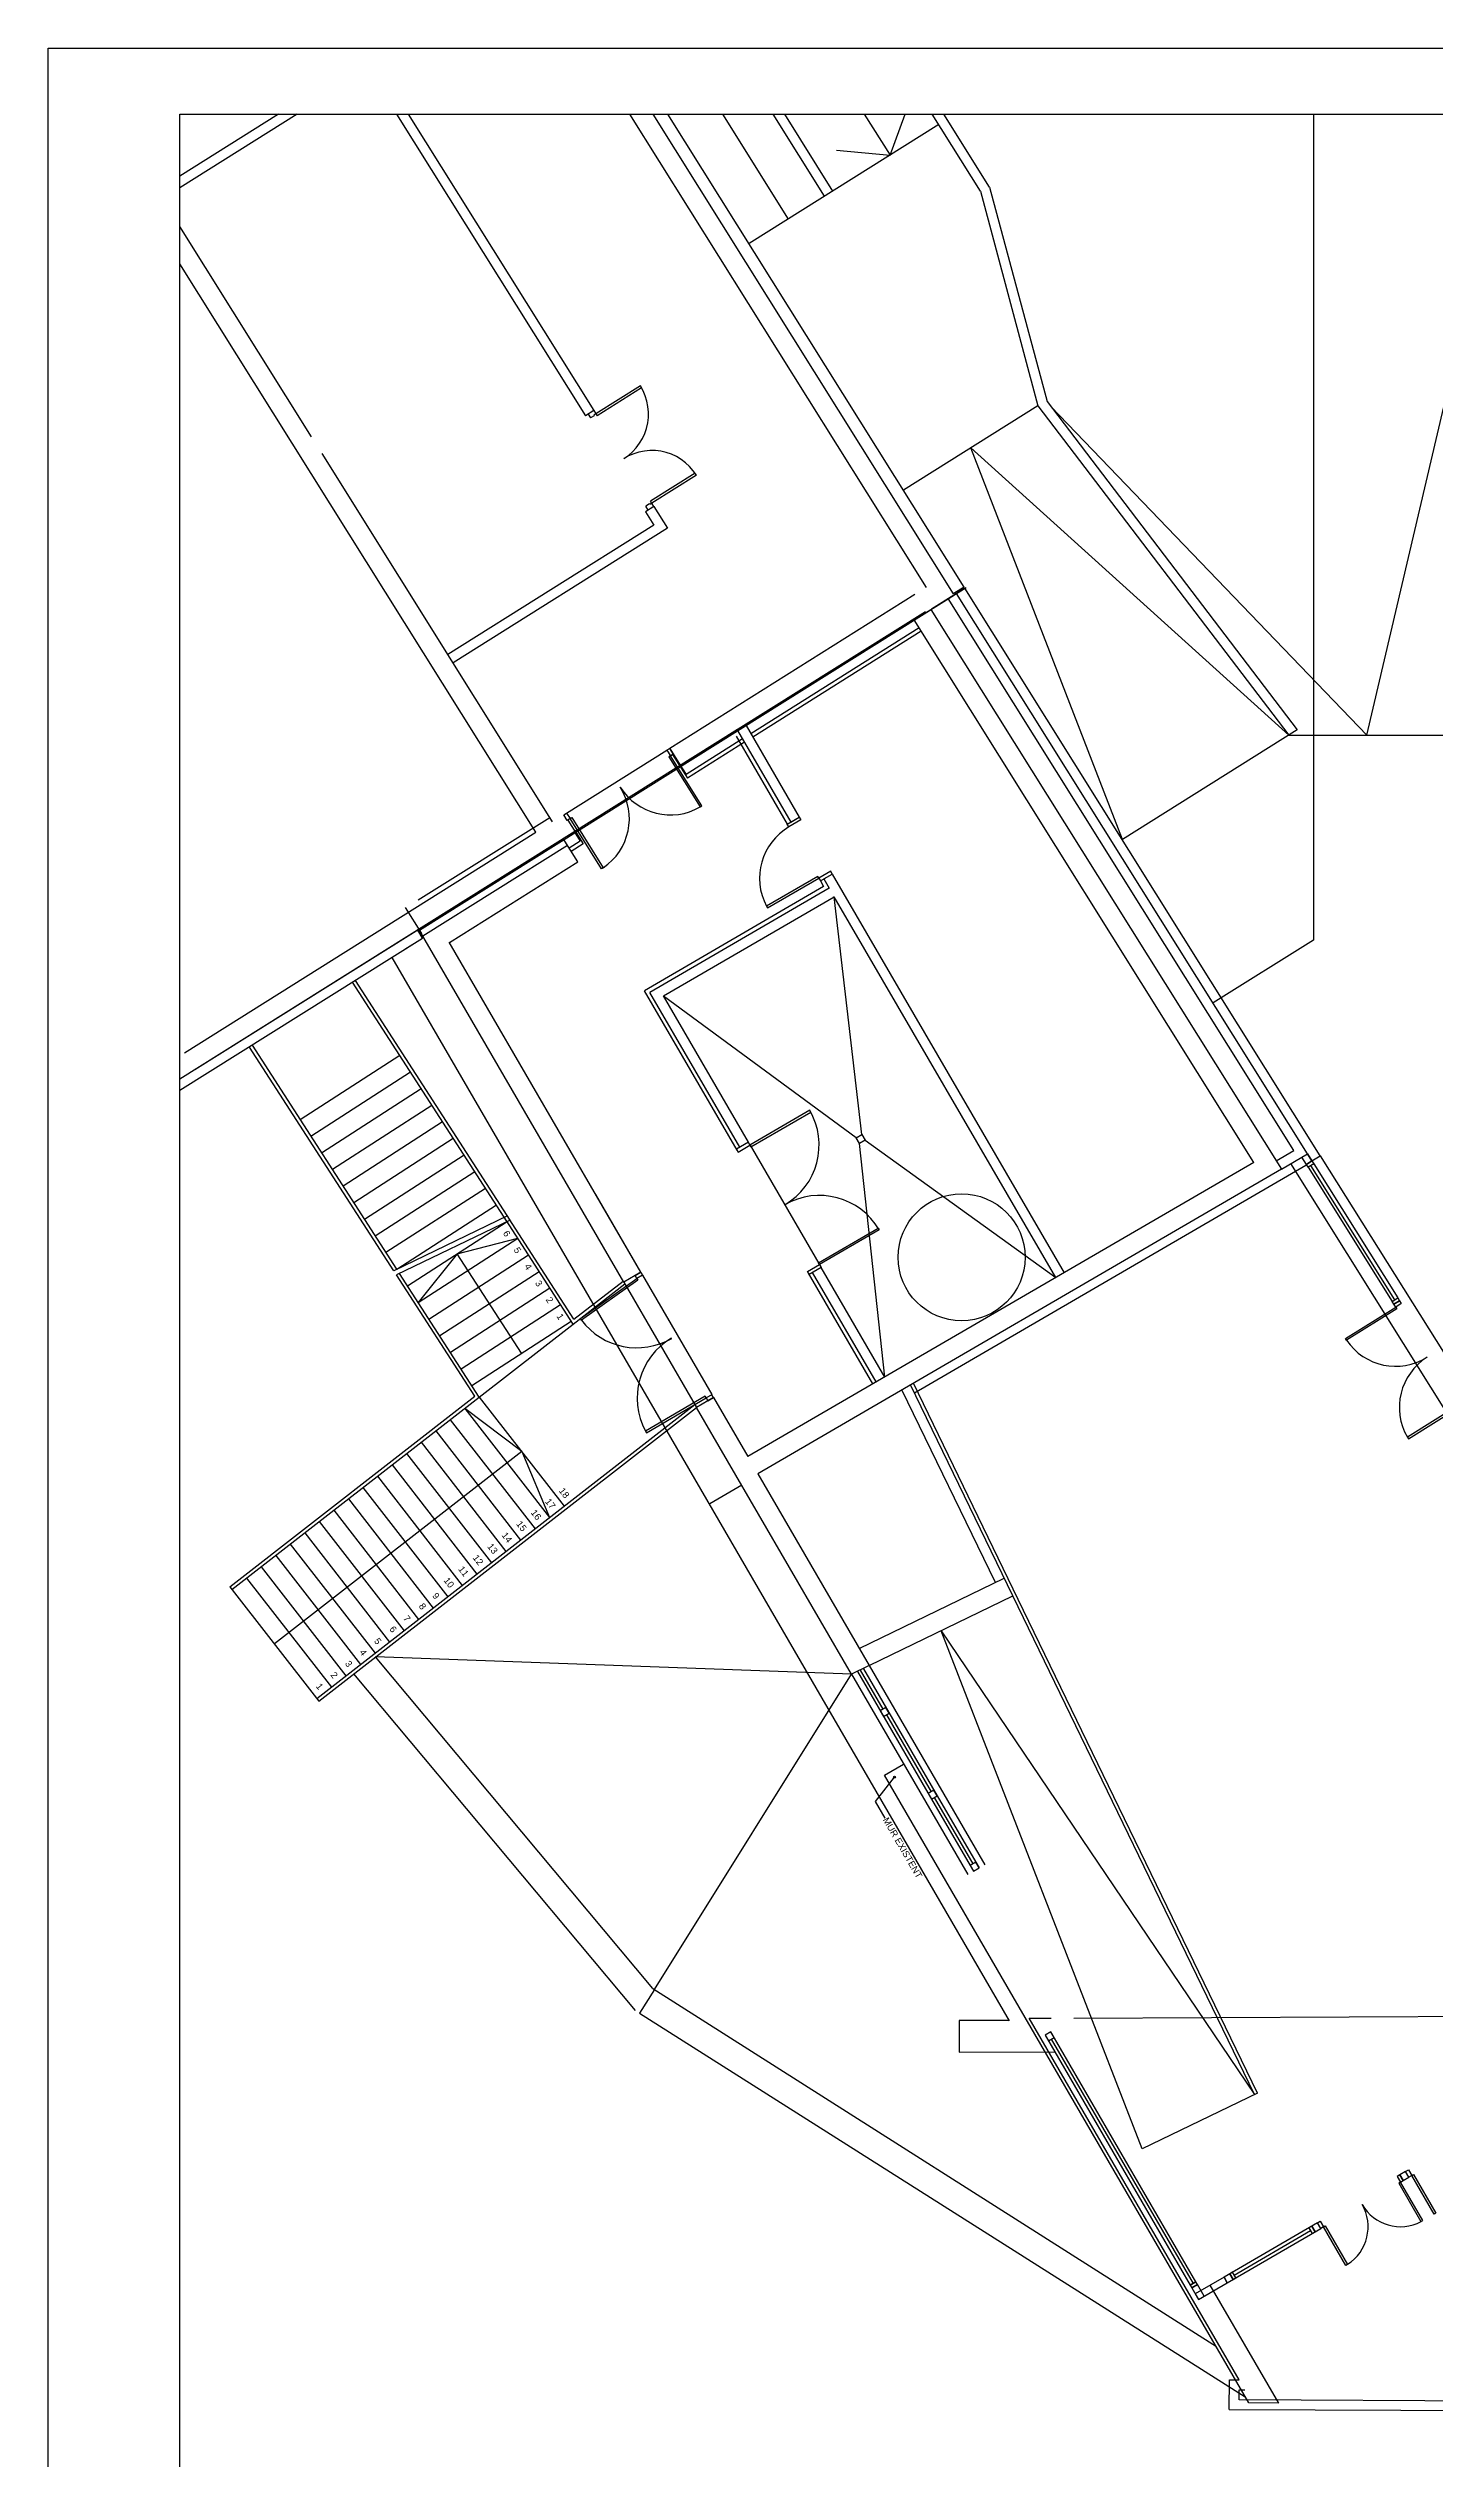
# Model space of a CAD drawing. Extents: x -0.02 to 0.821, y -0.01 to 0.584.
# Drawn here: x -0.02 to 0.1909, y 0.2178 to 0.584 of the extents above; entities that cross this region are included whole.
import ezdxf
from ezdxf.enums import TextEntityAlignment as Align

# ---------------------------------------------------------------- set-up
doc = ezdxf.new("R2010")
doc.units = 0
doc.header["$MEASUREMENT"] = 0
for name, pattern in [('CONTINUA', [0]), ('GETRENNT', [31.75, 12.7, -6.35, 0, -6.35, 0, -6.35]), ('KURZGESTRICHELT', [0.002, 0.001, 0, 0, 0, 0.001, 0]), ('VERDECKT', [9.524999999999999, 6.35, -3.175])]:
    doc.linetypes.add(name, pattern=pattern)
for name, color, linetype in [('CONSTGRAL01', 4, 'CONTINUA'), ('DOORS', 2, 'CONTINUA'), ('STAIRS', 2, 'CONTINUA'), ('WALLS', 7, 'CONTINUA')]:
    doc.layers.add(name, color=color, linetype=linetype)
doc.styles.add('ARIAL', font='Arial.ttf')

# ---------------------------------------------------------------- blocks, each defined once
blk = doc.blocks.new('*U65')
at = {"layer": 'CONSTGRAL01', "color": 7, "linetype": 'CONTINUA'}
for points in [[(0.1084940962639687, 0.3213800509268679), (0.1084851232063035, 0.3214558894674402), (0.1084940962639687, 0.3214774352460771)], [(0.1085150664253318, 0.321351299455125), (0.1084940962639687, 0.3214774352460771), (0.1085150664253318, 0.3215277880323371)], [(0.1084940962639687, 0.3213800509268679), (0.1084940962639687, 0.3214774352460771), (0.1085150664253318, 0.321351299455125)], [(0.1085399915855127, 0.3213171254196362), (0.1085150664253318, 0.3215277880323371), (0.1085399915855127, 0.3215459674367053)], [(0.1085150664253318, 0.321351299455125), (0.1085150664253318, 0.3215277880323371), (0.1085399915855127, 0.3213171254196362)], [(0.1085779919325635, 0.3213012996139817), (0.1085399915855127, 0.3215459674367053), (0.1085779919325635, 0.3215736833538811)], [(0.1085399915855127, 0.3213171254196362), (0.1085399915855127, 0.3215459674367053), (0.1085779919325635, 0.3213012996139817)], [(0.1086118901504095, 0.3212871822006079), (0.1085779919325635, 0.3215736833538811), (0.1086118901504095, 0.3215776941201904)], [(0.1085779919325635, 0.3213012996139817), (0.1085779919325635, 0.3215736833538811), (0.1086118901504095, 0.3212871822006079)], [(0.1086538304731358, 0.3212921444919637), (0.1086118901504095, 0.3215776941201904), (0.1086538304731358, 0.3215826564115462)], [(0.1086118901504095, 0.3212871822006079), (0.1086118901504095, 0.3215776941201904), (0.1086538304731358, 0.3212921444919637)], [(0.1086538304731358, 0.3212921444919637), (0.1086538304731358, 0.3215826564115462), (0.1086877286909818, 0.321296155258273)], [(0.1086877286909818, 0.321296155258273), (0.1086538304731358, 0.3215826564115462), (0.1086877286909818, 0.3215685389981724)], [(0.1086877286909818, 0.321296155258273), (0.1086877286909818, 0.3215685389981724), (0.1087257290380327, 0.3213238711754489)], [(0.1087257290380327, 0.3213238711754489), (0.1086877286909818, 0.3215685389981724), (0.1087257290380327, 0.3215527131925179)], [(0.1087257290380327, 0.3213238711754489), (0.1087257290380327, 0.3215527131925179), (0.1087506541982136, 0.3213420505798171)], [(0.1087506541982136, 0.3213420505798171), (0.1087257290380327, 0.3215527131925179), (0.1087506541982136, 0.3215185391570292)], [(0.1087506541982136, 0.3213420505798171), (0.1087506541982136, 0.3215185391570292), (0.1087716243595767, 0.3213924033660771)], [(0.1087716243595767, 0.3213924033660771), (0.1087506541982136, 0.3215185391570292), (0.1087716243595767, 0.3214897876852862)], [(0.1087716243595767, 0.3213924033660771), (0.1087716243595767, 0.3214897876852862), (0.1087805974172418, 0.3214139491447139)]]:
    blk.add_solid(points, dxfattribs=at)

msp = doc.modelspace()

# ---------------------------------------------------------------- linework, layer by layer
at = {"layer": 'CONSTGRAL01', "color": 7, "linetype": 'VERDECKT'}
for p, q in [((0.1722806440994644, 0.5739999999999997), (0.1722810407842044, 0.4485660258941352)), ((0.05878348740289221, 0.4678420120552182), (0.07404306785890367, 0.4774052430707961)), ((0.1722810407842044, 0.4485660258941352), (0.1570256223965553, 0.4390045688133687)), ((0.0322358747535036, 0.445895426957868), (0.1260668192303274, 0.2844248407576233)), ((0.1687792021024506, 0.414600778487511), (0.2246220449224347, 0.325495676307939)), ((0.07032138266589028, 0.3976753511168063), (0.0808724977853126, 0.3795184248974547)), ((0.0854011514337617, 0.3657513028392568), (0.0805564279523096, 0.3629362029498443)), ((0.1184467134295264, 0.2844895615587011), (0.1184417966822512, 0.2796716443523765)), ((0.1260214663847, 0.2844895615587011), (0.1184467134295264, 0.2844895615587011)), ((0.1290989722167724, 0.284812660173513), (0.1324195230692276, 0.2848276243302971)), ((0.1610181692209444, 0.2298783653443679), (0.1290989722167724, 0.284812660173513)), ((0.1358921889093472, 0.2848433022210374), (0.2100832677425933, 0.2851779763726517)), ((0.1184417966822512, 0.2796716443523765), (0.1329806861433317, 0.2796999115450308)), ((0.1594723554067314, 0.2254022874552757), (0.1595182475168258, 0.2298936911933124)), ((0.1595182475168258, 0.2298936911933124), (0.1610181692209444, 0.2298783653443679)), ((0.1609875256848172, 0.2268793205814436), (0.1610029669171199, 0.2283905347790569)), ((0.1610029669171199, 0.2283905347790569), (0.161885063910333, 0.2283886615075171)), ((0.1594723554067314, 0.2254022874552757), (0.2447729061201681, 0.2250246796496213)), ((0.1609876906427671, 0.2268954648114741), (0.2447992350642453, 0.2265244485279545))]:
    msp.add_line(p, q, dxfattribs=at)
at = {"layer": 'CONSTGRAL01', "color": 180, "linetype": 'VERDECKT'}
for p, q in [((0.03623857835977105, 0.4546570858154446), (0.05624153009057045, 0.4671930872583762)), ((0.03425018770422321, 0.4535013380749151), (0.03673511536931619, 0.4495362868299708))]:
    msp.add_line(p, q, dxfattribs=at)
at = {"layer": 'CONSTGRAL01', "color": 180, "linetype": 'CONTINUA'}
for p, q in [((0.05666633204714162, 0.4665152560481802), (0.05624153009074508, 0.4671930872583762)), ((0.03691836635931395, 0.4491823463831097), (0.05889672517677536, 0.4629563504178077)), ((0.06048984222835861, 0.4604143083132803), (0.0582594490989577, 0.4639732139436528)), ((0.04096989954682067, 0.4481810123017058), (0.06048984222847503, 0.4604143083132803)), ((0.06747648226167076, 0.3966005541179329), (0.03637717415700899, 0.4501137224258855)), ((0.07007014683570015, 0.3981081695435569), (0.04093139693548437, 0.4482472741762176)), ((0.163230518910219, 0.4147929979925976), (0.08633317011396867, 0.3701103814952075)), ((0.07007037343649426, 0.3981077795680613), (0.06321605381794507, 0.4098960277065635)), ((0.07007014683511807, 0.3981081695426256), (0.0674762556591304, 0.3966009440897033)), ((0.08112367039162201, 0.379086613021791), (0.07852977921447019, 0.3775793875698)), ((0.1020756364494446, 0.3370485609797761), (0.07853000679571415, 0.3775789959076792)), ((0.08112367039162201, 0.3790866130227223), (0.08633317011396867, 0.3701103814952075)), ((0.08784151537291474, 0.3675163244511932), (0.1047822252407786, 0.3383618553783745)), ((0.1047821895194938, 0.3383618380455301), (0.1020732609048719, 0.3370474083153531))]:
    msp.add_line(p, q, dxfattribs=at)
at = {"layer": 'CONSTGRAL01', "color": 161, "linetype": 'GETRENNT'}
for p, q in [((0.1036715088163619, 0.4190428763125092), (0.09943255092855544, 0.4551467613112182)), ((0.1028072755274479, 0.4185397850461304), (0.07351853108021897, 0.4400319513585418)), ((0.10713440816605, 0.3821973228147253), (0.1033103667938267, 0.4176755517581478)), ((0.1041746000827989, 0.4181786430235952), (0.1331115877054981, 0.3972918399758637)), ((0.08666617945890176, 0.4174311546804383), (0.09748263554554433, 0.3988501495150849)), ((0.1462780747684301, 0.2649582844087854), (0.115695205872762, 0.3436570654902607)), ((0.115695205872762, 0.3436570654902607), (0.1633455414987402, 0.273239781963639)), ((0.1020732609048719, 0.3370474083153531), (0.02975735843874281, 0.3396781931361184))]:
    msp.add_line(p, q, dxfattribs=at)
at = {"layer": 'CONSTGRAL01', "color": 161, "linetype": 'CONTINUA'}
for p, q in [((0.1028072755274479, 0.4185397850461304), (0.1036715088163619, 0.4190428763125092)), ((0.1033103667938267, 0.4176755517581478), (0.1028072755274479, 0.4185397850461304)), ((0.1041746000827989, 0.4181786430235952), (0.1033103667938267, 0.4176755517581478)), ((0.1036715088163619, 0.4190428763125092), (0.1041746000827989, 0.4181786430235952))]:
    msp.add_line(p, q, dxfattribs=at)
at = {"layer": 'CONSTGRAL01', "color": 161, "linetype": 'VERDECKT'}
msp.add_line((0.1733319823531783, 0.4158101315060631), (0.2284321758992155, 0.3278900305917486), dxfattribs=at)
at = {"layer": 'CONSTGRAL01', "color": 220, "linetype": 'CONTINUA'}
for p, q in [((0.06747648226167076, 0.3966005541170016), (0.0785300067939097, 0.3775789959067479)), ((0.102075645046134, 0.3370485651511699), (0.1197505360321957, 0.3066294204369188)), ((0.1047846093820408, 0.3383630122141912), (0.1223467114483356, 0.3081379731921479)), ((0.1070738599572214, 0.3217227284358815), (0.1099945511350525, 0.3234198332736269)), ((0.162460891525785, 0.2263992927754298), (0.1070738599572214, 0.3217227284358815)), ((0.1565647857967415, 0.2442695223810151), (0.1669670180797693, 0.2263660451332107)), ((0.1669670180797693, 0.2263660451332107), (0.162460891525785, 0.2263992927754298))]:
    msp.add_line(p, q, dxfattribs=at)
at = {"layer": 'CONSTGRAL01', "color": 4, "linetype": 'VERDECKT'}
msp.add_line((0.127420141428127, 0.3484243532922119), (0.111487237135414, 0.3812561642182991), dxfattribs=at)
at = {"layer": 'CONSTGRAL01', "color": 4, "linetype": 'CONTINUA'}
for p, q in [((0.1633455414987402, 0.273239781963639), (0.1266082222260884, 0.3489522929349914)), ((0.1637953827034216, 0.2734580544754863), (0.127420141428127, 0.3484243532922119)), ((0.07214786198851653, 0.2891765626966953), (0.1020756364494446, 0.3370485609797761)), ((0.105719950897671, 0.3177402102165153), (0.1086328603115572, 0.3214349193072678)), ((0.1085150664253318, 0.3215277880323371), (0.1085150664253318, 0.3215277880323371)), ((0.1085399915855127, 0.3213171254196362), (0.1085399915855127, 0.3213171254196362)), ((0.1087257290380327, 0.3215527131925179), (0.1087257290380327, 0.3215527131925179)), ((0.1087506541982136, 0.3213420505798171), (0.1087506541982136, 0.3213420505798171)), ((0.1072067300559768, 0.3151815065171092), (0.105719950897671, 0.3177402102165153))]:
    msp.add_line(p, q, dxfattribs=at)
at = {"layer": 'CONSTGRAL01', "color": 7, "linetype": 'CONTINUA'}
msp.add_lwpolyline([(0.811, 0), (0, 0), (0, 0.5739999999999997), (0.811, 0.5739999999999997), (0.811, 0)], close=True, dxfattribs=at)
at = {"layer": 'CONSTGRAL01', "color": 161, "linetype": 'CONTINUA'}
msp.add_circle((0.118810705012118, 0.4003812466841191), 0.00965, dxfattribs=at)
at = {"layer": 'CONSTGRAL01', "color": 4, "linetype": 'CONTINUA'}
msp.add_circle((0.1086328603117727, 0.3214349193060771), 0.00015, dxfattribs=at)
at = {"layer": 'DOORS', "color": 61, "linetype": 'CONTINUA'}
for p, q in [((0.07001368118892425, 0.5327126297652721), (0.06323505635687617, 0.5284640717282891)), ((0.07019306513911579, 0.5324119969783351), (0.06342093077069148, 0.5281675068913028)), ((0.06206908640032634, 0.5284413988366723), (0.06244083522865549, 0.5278482691626996)), ((0.06299159849592252, 0.5281934645036236), (0.06244083522865549, 0.5278482691626996)), ((0.06291641450411407, 0.5289724685903638), (0.06342093077069148, 0.5281675068913028)), ((0.06323505635687617, 0.5284640717282891), (0.06293849151977338, 0.5282781973145902)), ((0.06293849151977338, 0.5282781973145902), (0.06299159849592252, 0.5281934645036236)), ((0.07831843238481087, 0.5194478769879788), (0.07154629801580449, 0.5152033869018778)), ((0.0785107972616679, 0.5191553801018745), (0.0717321724302601, 0.5149068220648915)), ((0.07138250061817235, 0.5148056804612279), (0.07083173735032323, 0.514460485120304)), ((0.07120348617859418, 0.5138673554481938), (0.07083173735032323, 0.514460485120304)), ((0.07143560759315733, 0.5147209476502612), (0.07138250061817235, 0.5148056804612279)), ((0.0717321724302601, 0.5149068220648915), (0.07143560759315733, 0.5147209476502612)), ((0.07205081428238191, 0.5143984252018854), (0.07154629801580449, 0.5152033869018778)), ((0.0744666323090205, 0.4776709367930889), (0.07404306785948575, 0.4774052430661395)), ((0.07404306785948575, 0.4774052430661395), (0.07457445531379199, 0.4765581141663716)), ((0.07457445531379199, 0.4765581141663716), (0.07432031664496754, 0.4763986979303881)), ((0.07432031664496754, 0.4763986979303881), (0.07910280373704154, 0.4687745378306136)), ((0.07499801976332673, 0.4768238078933209), (0.0744666323090205, 0.4776709367930889)), ((0.07457445531379199, 0.4765581141663716), (0.07499801976332673, 0.4768238078933209)), ((0.07935694240580779, 0.4689339540675282), (0.07457445531379199, 0.4765581141663716)), ((0.07910280373704154, 0.4687745378306136), (0.07935694240580779, 0.4689339540675282)), ((0.05835980639886111, 0.4675765042249113), (0.05878348740353249, 0.4678420120505616)), ((0.0588908220512676, 0.4667291422151029), (0.05835980639886111, 0.4675765042249113)), ((0.05878348740353249, 0.4678420120505616), (0.05931450305593899, 0.4669946500407532)), ((0.05931450305593899, 0.4669946500407532), (0.0588908220512676, 0.4667291422151029)), ((0.05931450305593899, 0.4669946500407532), (0.05956879395793658, 0.4671538233309984)), ((0.0640897017766838, 0.4593659229399636), (0.05931450305593899, 0.4669946500407532)), ((0.05956879395793658, 0.4671538233309984), (0.06434399267926347, 0.4595250962302089)), ((0.0923303302912973, 0.4661776459608227), (0.09414605411462253, 0.4672327037779614)), ((0.09233033026987687, 0.4661776459440589), (0.09414605409197975, 0.4672327037602663)), ((0.09258153451257385, 0.4657453307481483), (0.09233033026987687, 0.4661776459440589)), ((0.09439725833467674, 0.466800388565287), (0.09258153451257385, 0.4657453307481483)), ((0.0928491085266578, 0.4664790910510346), (0.09414605411462253, 0.4672327037779614)), ((0.09414605409197975, 0.4672327037602663), (0.09439725833467674, 0.466800388565287)), ((0.06434399267926347, 0.4595250962302089), (0.0640897017766838, 0.4593659229399636)), ((0.09695143857243238, 0.4582224361700937), (0.08917407413903856, 0.4537032636674121)), ((0.08932479668443558, 0.453443874550052), (0.09710216111782938, 0.4579630470536649)), ((0.09710216111782938, 0.4579630470536649), (0.09695143857243238, 0.4582224361700937)), ((0.09891788493993227, 0.4590181048698723), (0.09710216111782938, 0.4579630470536649)), ((0.09710216111782938, 0.4579630470536649), (0.09735336536052637, 0.4575307318577543)), ((0.09735336535982787, 0.4575307318624109), (0.09916908918076661, 0.4585857896795497)), ((0.09735336536052637, 0.4575307318577543), (0.09916908918262925, 0.4585857896748931)), ((0.09787214359396604, 0.4578321769526228), (0.09916908918076661, 0.4585857896795497)), ((0.09916908918262925, 0.4585857896748931), (0.09891788493993227, 0.4590181048698723)), ((0.08917407413903856, 0.4537032636674121), (0.08932479668443558, 0.453443874550052)), ((0.09573291023622733, 0.4227033486813307), (0.08665572113986127, 0.4174255993403495)), ((0.08680656066240044, 0.4171662782309577), (0.0958837497588247, 0.4224440275719389)), ((0.0958837497588247, 0.4224440275719389), (0.09573291023622733, 0.4227033486813307)), ((0.08640432193555171, 0.4178578011896462), (0.08458880718535511, 0.4168023432083428)), ((0.08665572113986127, 0.4174255993403495), (0.08640432193555171, 0.4178578011896462)), ((0.08458880718535511, 0.4168023432083428), (0.08484020638972288, 0.4163701413581148)), ((0.08484020638972288, 0.4163701413581148), (0.08665572113986127, 0.4174255993403495)), ((0.08665572113986127, 0.4174255993403495), (0.08680656066240044, 0.4171662782309577)), ((0.09706038029998308, 0.3995305422572419), (0.1061375693964074, 0.4048082915982232)), ((0.1062884089189465, 0.4045489704879001), (0.0972112198228715, 0.3992712211469188)), ((0.1061375693964074, 0.4048082915982232), (0.1062884089189465, 0.4045489704879001)), ((0.09539570507273311, 0.3982157631656155), (0.0972112198228715, 0.3992712211469188)), ((0.0972112198228715, 0.3992712211469188), (0.09706038029998308, 0.3995305422572419)), ((0.0972112198228715, 0.3992712211469188), (0.09746261902770494, 0.3988390192966909)), ((0.0608845757166273, 0.3911093675782904), (0.0694565257615177, 0.3971733326530084)), ((0.06960476576740621, 0.3969125168174505), (0.06103281572251581, 0.3908485517427325)), ((0.06920551653206349, 0.3976057611051947), (0.07007037343742559, 0.3981077795634047)), ((0.0694565257615177, 0.3971733326530084), (0.06920551653206349, 0.3976057611051947)), ((0.0703213826668216, 0.3976753511121497), (0.0694565257615177, 0.3971733326530084)), ((0.0694565257615177, 0.3971733326530084), (0.06960476576740621, 0.3969125168174505)), ((0.07007037343742559, 0.3981077795634047), (0.0703213826668216, 0.3976753511121497)), ((0.09564710427704268, 0.3977835613153875), (0.09539570507273311, 0.3982157631656155)), ((0.09746261902770494, 0.3988390192966909), (0.09564710427704268, 0.3977835613153875)), ((0.1771571917366236, 0.3880508132129908), (0.1847833326016553, 0.3928301411485299)), ((0.1849426435320638, 0.3925759364543483), (0.1773165026670322, 0.3877966085188091)), ((0.1847833326016553, 0.3928301411485299), (0.1845180498950649, 0.3932534369817003)), ((0.1845180498950649, 0.3932534369817003), (0.184518188013928, 0.3932532165935263)), ((0.184518188013928, 0.3932532165935263), (0.1853655353819486, 0.3937842556098476)), ((0.1856310548906331, 0.3933605819260702), (0.1847833326016553, 0.3928301411485299)), ((0.1847833326016553, 0.3928301411485299), (0.1849426435320638, 0.3925759364543483)), ((0.1853655353819486, 0.3937842556098476), (0.1856310548906331, 0.3933605819260702)), ((0.06103281572251581, 0.3908485517427325), (0.0608845757166273, 0.3911093675782904)), ((0.1773165026670322, 0.3877966085188091), (0.1771571917366236, 0.3880508132129908)), ((0.07985001580958488, 0.3792717846818268), (0.07078384525392903, 0.3739912339597941)), ((0.0709344507912174, 0.3737317768894136), (0.08000062134629116, 0.3790123276105151)), ((0.08000062134629116, 0.3790123276105151), (0.07985001580958488, 0.3792717846818268)), ((0.08086547825159505, 0.3795143460696563), (0.08000062134629116, 0.3790123276105151)), ((0.08000062134629116, 0.3790123276105151), (0.08025163057568716, 0.3785798991583288)), ((0.08025163057568716, 0.3785798991583288), (0.08111648748104926, 0.37908191761747)), ((0.08111648748104926, 0.37908191761747), (0.08086547825159505, 0.3795143460696563)), ((0.1941836205923464, 0.3778306625476107), (0.1865574797284789, 0.3730513346120715)), ((0.1867167906582472, 0.3727971299169585), (0.1943429315232788, 0.3775764578524977)), ((0.07078384525392903, 0.3739912339597941), (0.0709344507912174, 0.3737317768894136)), ((0.1865574797284789, 0.3730513346120715), (0.1867167906582472, 0.3727971299169585)), ((0.1073186526609352, 0.3320063418066129), (0.1064540222061332, 0.3315039333822206)), ((0.1064540222061332, 0.3315039333822206), (0.1069564306194661, 0.3306393029484898)), ((0.1068565478646196, 0.3318003358310089), (0.1068837011676515, 0.3317536057773978)), ((0.1069564306170796, 0.3306393029475584), (0.1078210610730457, 0.3311417113719508)), ((0.1078210610730457, 0.3311417113719508), (0.1073186526609352, 0.3320063418066129)), ((0.1854337431773893, 0.2610328600807115), (0.1850013388213702, 0.2607818093458191)), ((0.1850013388213702, 0.2607818093458191), (0.1855034402904567, 0.2599170006308705)), ((0.1862932954308344, 0.2615438832202927), (0.1854288137230324, 0.2610415974128991)), ((0.1854288137230324, 0.2610415974128991), (0.1859310273370356, 0.2601768538169563)), ((0.1859358446470578, 0.2601680513648316), (0.1854337431773893, 0.2610328600807115)), ((0.1855034402904567, 0.2599170006308705), (0.1859358446470578, 0.2601680513648316)), ((0.1859310273370356, 0.2601768538169563), (0.18679550904606, 0.2606791396252811)), ((0.18679550904606, 0.2606791396252811), (0.1862932954308344, 0.2615438832202927)), ((0.1862938070365926, 0.2615441802544519), (0.1867262113937759, 0.2617952309884131)), ((0.1867959085062612, 0.2606793715395033), (0.1862938070365926, 0.2615441802544519)), ((0.1867262113937759, 0.2617952309884131), (0.1872283128640265, 0.2609304222734645)), ((0.1872283128640265, 0.2609304222734645), (0.1867959085062612, 0.2606793715395033)), ((0.1872280197110958, 0.26093025207147), (0.1874874623247888, 0.261080882512033)), ((0.1906207875249092, 0.25508379640989), (0.1872280197110958, 0.26093025207147)), ((0.1874874623247888, 0.261080882512033), (0.1908802301386604, 0.255234426850453)), ((0.185503147137526, 0.2599168304279447), (0.1852437045237748, 0.2597661999873817)), ((0.1852437045237748, 0.2597661999873817), (0.1886317889866768, 0.2539278012197465)), ((0.1888912316003698, 0.2540784316603094), (0.185503147137526, 0.2599168304279447)), ((0.1728925444320193, 0.2537547966763377), (0.1720280627242755, 0.2532525108698755)), ((0.1720280627242755, 0.2532525108698755), (0.1725302763388609, 0.2523877672739327)), ((0.1725302763388609, 0.2523877672739327), (0.1733947580478271, 0.2528900530822575)), ((0.1733947580478271, 0.2528900530822575), (0.1728925444320193, 0.2537547966763377)), ((0.1728925445285859, 0.2537547965105623), (0.173324948885187, 0.2540058472463861)), ((0.1733946459982544, 0.2528899877956137), (0.1728925445285859, 0.2537547965105623)), ((0.1733950716874679, 0.2528898917650804), (0.1728928578791674, 0.2537546356907114)), ((0.173324948885187, 0.2540058472463861), (0.173827050356078, 0.2531410385305062)), ((0.173827050356078, 0.2531410385305062), (0.1733946459982544, 0.2528899877956137)), ((0.173827050356078, 0.2531410385305062), (0.1740867108247476, 0.2532912931162864)), ((0.1772113484082511, 0.2472896759584546), (0.173827050356078, 0.2531410385305062)), ((0.1740867108247476, 0.2532912931162864), (0.1774710088757565, 0.2474399305442348)), ((0.1886317889866768, 0.2539278012197465), (0.1888912316003698, 0.2540784316603094)), ((0.1908802301386604, 0.255234426850453), (0.1906207875249092, 0.25508379640989)), ((0.1774710088757565, 0.2474399305442348), (0.1772113484082511, 0.2472896759584546))]:
    msp.add_line(p, q, dxfattribs=at)
at = {"layer": 'DOORS', "color": 161, "linetype": 'VERDECKT'}
for p, q in [((0.07042064241447951, 0.5319807964488864), (0.07001368118799292, 0.5327126297317445)), ((0.07074887685693101, 0.5312104331944137), (0.07042064241447951, 0.5319807964488864)), ((0.07099478830909356, 0.5304099802281708), (0.07074887685693101, 0.5312104331944137)), ((0.07115568251471269, 0.5295882074823604), (0.07099478830909356, 0.5304099802281708)), ((0.07111539653822548, 0.5270855802716687), (0.07121631880028872, 0.5279168516406789)), ((0.07122979668178596, 0.5287541184676812), (0.07115568251471269, 0.5295882074823604)), ((0.07121631880028872, 0.5279168516406789), (0.07122979668178596, 0.5287541184676812)), ((0.06937038543267408, 0.5233300930121914), (0.06987342236086261, 0.5239995340043679)), ((0.06987342236086261, 0.5239995340043679), (0.07030372796102893, 0.524717889405787)), ((0.07030372796102893, 0.524717889405787), (0.07065658771677409, 0.5254772887639702)), ((0.07065658771677409, 0.5254772887639702), (0.07092813562136144, 0.5262694119419903)), ((0.07092813562136144, 0.5262694119419903), (0.07111539653822548, 0.5270855802716687)), ((0.06748361439211294, 0.5216854468621314), (0.06816889958304818, 0.5221666761217639)), ((0.06821544767601881, 0.5220924080908299), (0.06748361439327709, 0.521685446863994)), ((0.06816889958304818, 0.5221666761217639), (0.06880012855632231, 0.5227169009642676)), ((0.06898581093054963, 0.5224206425314769), (0.06821544767601881, 0.5220924080908299)), ((0.06880012855632231, 0.5227169009642676), (0.06937038543267408, 0.5233300930121914)), ((0.06978626389603597, 0.5226665539834648), (0.06898581093054963, 0.5224206425314769)), ((0.0706080366424867, 0.5228274481892586), (0.06978626389603597, 0.5226665539834648)), ((0.07144212565582711, 0.5229015623563901), (0.0706080366424867, 0.5228274481892586)), ((0.07227939248306212, 0.5228880844758823), (0.07144212565582711, 0.5229015623563901)), ((0.07311066385370214, 0.5227871622135862), (0.07227939248306212, 0.5228880844758823)), ((0.07392683218221646, 0.5225999012961984), (0.07311066385370214, 0.5227871622135862)), ((0.07471895535930526, 0.5223283533919603), (0.07392683218221646, 0.5225999012961984)), ((0.07547835471789585, 0.5219754936369136), (0.07471895535930526, 0.5223283533919603)), ((0.07619671012024629, 0.5215451880367473), (0.07547835471789585, 0.5219754936369136)), ((0.07686615111277206, 0.5210421511074528), (0.07619671012024629, 0.5215451880367473)), ((0.0774793431602302, 0.5204718942316249), (0.07686615111277206, 0.5210421511074528)), ((0.07802956800325773, 0.5198406652603299), (0.0774793431602302, 0.5204718942316249)), ((0.078510797260853, 0.5191553800683468), (0.07802956800325773, 0.5198406652603299))]:
    msp.add_line(p, q, dxfattribs=at)
at = {"layer": 'DOORS', "color": 7, "linetype": 'CONTINUA'}
for p, q in [((0.1712134231836535, 0.4144828383279964), (0.1705342966784374, 0.4155664800908417)), ((0.171478567771439, 0.4140597628830001), (0.1712132850647904, 0.4144830587161705)), ((0.1712132850647904, 0.4144830587161705), (0.1712134231836535, 0.4144828383279964)), ((0.1712134231836535, 0.4144828383279964), (0.1720607705516741, 0.4150138773443177)), ((0.172060770551092, 0.4150138773443177), (0.1712134231836535, 0.4144828383279964)), ((0.1713994108673069, 0.416069169648923), (0.172060770551092, 0.4150138773443177)), ((0.1723262900604168, 0.4145902036605403), (0.171478567771439, 0.4140597628830001)), ((0.1846767171097454, 0.3939418115504086), (0.1719026163761155, 0.4143246841561049)), ((0.1720607705516741, 0.4150138773443177), (0.1723262900604168, 0.4145902036605403)), ((0.1845181880145101, 0.3932532165935263), (0.1842529053079197, 0.3936765124257654)), ((0.1842529053079197, 0.3936765124257654), (0.1842530434267828, 0.3936762920375914)), ((0.1842530434267828, 0.3936762920375914), (0.1851003907947452, 0.394207331054844)), ((0.1853659103034879, 0.3937836573710665), (0.1845181880145101, 0.3932532165935263)), ((0.1851003907947452, 0.394207331054844), (0.1853659103034879, 0.3937836573710665)), ((0.1068837011676515, 0.3317536057773978), (0.103434191178414, 0.3376900169281289)), ((0.172027378545783, 0.2532536889286712), (0.1715950067494414, 0.2530025821207091)), ((0.1715950067494414, 0.2530025821207091), (0.172097220365773, 0.2521378385266289)), ((0.1725295921615325, 0.2523889453327283), (0.172027378545783, 0.2532536889286712)), ((0.172097220365773, 0.2521378385266289), (0.1725295921615325, 0.2523889453327283)), ((0.159993588653917, 0.2462615875359625), (0.1595612168575753, 0.2460104807289317)), ((0.1604958022697247, 0.2453968439409509), (0.159993588653917, 0.2462615875359625)), ((0.1538711567563587, 0.2420334134539589), (0.1538713182980428, 0.2420335073564202))]:
    msp.add_line(p, q, dxfattribs=at)
at = {"layer": 'DOORS', "color": 4, "linetype": 'CONTINUA'}
for p, q in [((0.17147880457266, 0.4140593850361183), (0.184252905306872, 0.393676512430422)), ((0.1723262900594855, 0.4145902036651969), (0.1851003907937556, 0.3942073310585693))]:
    msp.add_line(p, q, dxfattribs=at)
at = {"layer": 'DOORS', "color": 161, "linetype": 'VERDECKT'}
for centre, radius, start, end in [((0.05932177258323645, 0.4669993360247463), 0.009000000000133155, 303.9764731619866, 32.06963512971489), ((0.07457503425306641, 0.4765564280739054), 0.009000000000133155, 212.0696351297149, 300.162797096803), ((0.09710216111782938, 0.4579630470536649), 0.008999999999934855, 120.1594724545897, 208.2526344291776), ((0.08665572113986127, 0.4174255993403495), 0.01050000000008594, 300.1853146626677, 30.17500044266011), ((0.09721121965057683, 0.3992712214412168), 0.01050000000008595, 30.17500043723823, 120.164686217231), ((0.0694565257615177, 0.3971733326530084), 0.01053383806538274, 216.9003501918982, 300.2338300415445), ((0.08000062134629116, 0.3790123276105151), 0.01049188564843022, 120.0435898982799, 208.5805610313415), ((0.1847811152922222, 0.39282706590835), 0.008999999999870199, 213.9823475308171, 302.0755094984287), ((0.194339771162835, 0.3775747841792181), 0.009000000000375648, 122.0755094964175, 210.1686714654093), ((0.173827050356078, 0.2531410385305062), 0.006766672344900646, 302.7217089455993, 30.01030092253016), ((0.1855307871559635, 0.2599062230559066), 0.006751655852785531, 210.048682811689, 297.7292635685232)]:
    msp.add_arc(centre, radius, start, end, dxfattribs=at)
at = {"layer": 'STAIRS', "color": 161, "linetype": 'CONTINUA'}
for p, q in [((0.08249234952865583, 0.5739999999999997), (0.09247964083193802, 0.5580651580533013)), ((0.104030281607317, 0.5739999999999997), (0.1079431204211432, 0.5677570191798732)), ((0.1079431204218417, 0.5677570191798732), (0.1102591165409868, 0.5739999999999997)), ((0.09978013897303026, 0.5685417062938214), (0.1079431204218417, 0.5677570191798732)), ((0.132437376652786, 0.5295191294318066), (0.1804071050024941, 0.4796830805512145)), ((0.1804071050024941, 0.4796830805512145), (0.1920800565839163, 0.5295191294318066)), ((0.1202230312926695, 0.5232893366310746), (0.1685341534246109, 0.4796830805502832)), ((0.1432695617807913, 0.4638482930315658), (0.1202230312926695, 0.5232893366310746)), ((0.0421750815078849, 0.4009249810148031), (0.05136365403834497, 0.4032856067353859)), ((0.0421750815078849, 0.4009249810148031), (0.03624152766569751, 0.3935225931564346)), ((0.05194058718293672, 0.3857989945840091), (0.0421750815078849, 0.4009249810148031)), ((0.04551935112319188, 0.3791553686978296), (0.05978361778863473, 0.3902437560828403)), ((0.0519624851802364, 0.3708669388219714), (0.04330850662995363, 0.3774371816441417)), ((0.0519624851802364, 0.3708669388219714), (0.01437785921088653, 0.3416581057021394)), ((0.0519624851802364, 0.3708669388219714), (0.05619752774870722, 0.36085678043589))]:
    msp.add_line(p, q, dxfattribs=at)
at = {"layer": 'STAIRS', "color": 61, "linetype": 'VERDECKT'}
for p, q in [((0.04974622958665714, 0.4057908667605371), (0.0262688050546567, 0.4421555176759139)), ((0.05020020077365916, 0.4060095413355157), (0.02669250726647442, 0.442421076470986)), ((0.03253511839738349, 0.3983469238905236), (0.01060702844534535, 0.4323117795875296)), ((0.0329890895842691, 0.3985655984655023), (0.01102709066105308, 0.4325829764427617)), ((0.01830521170276916, 0.4213045106893406), (0.03342733807553305, 0.4310675242682919)), ((0.01993272077280562, 0.4187836294434965), (0.03505484714562772, 0.4285466430224478)), ((0.02156022984301672, 0.4162627481985837), (0.03668235621566419, 0.4260257617775351)), ((0.02318773891305318, 0.4137418669518084), (0.03830986528581707, 0.423504880531691)), ((0.02481524798308965, 0.4112209857068956), (0.03993737435585354, 0.420983999285847)), ((0.02644275705312612, 0.4087001044619828), (0.04156488342589, 0.4184631180409342)), ((0.0280702661233372, 0.4061792232152074), (0.04319239249598468, 0.4159422367950901)), ((0.02969777519337367, 0.4036583419702947), (0.04481990156607935, 0.4134213555492461)), ((0.03132528426341014, 0.401137460725382), (0.04644741063611582, 0.4109004743043334)), ((0.03298650959378574, 0.3985643556918949), (0.04810863596654963, 0.4083273692708462)), ((0.03295097030664328, 0.3977028025779873), (0.03294191368058091, 0.3977168305665255))]:
    msp.add_line(p, q, dxfattribs=at)
at = {"layer": 'STAIRS', "color": 61, "linetype": 'CONTINUA'}
for p, q in [((0.04978332056110957, 0.4066552557414398), (0.03253511847095797, 0.3983469239268452)), ((0.05019011584436521, 0.4060251624174416), (0.03294182188517879, 0.3977167863491923)), ((0.03461401866388042, 0.3960434744460508), (0.0497361450366443, 0.4058064880250022)), ((0.03624152766569751, 0.3935225931564346), (0.05136365403834497, 0.4032856067353859)), ((0.05978361778851832, 0.3902437560828403), (0.04960353343549651, 0.4060118916938081)), ((0.05990770121244714, 0.3909734003711492), (0.05005750461301068, 0.4062305662631989)), ((0.03786903666739818, 0.3910017118668184), (0.05299116304022027, 0.4007647254457697)), ((0.04485064570861869, 0.3792693893322721), (0.03294314270472387, 0.3977174225784838)), ((0.04551935112319188, 0.3791553686978296), (0.03339710789441597, 0.3979360942644998)), ((0.03949654566915706, 0.3884808305772022), (0.05461867204192095, 0.3982438441552222)), ((0.04112405467097414, 0.3859599492866546), (0.05624618104373803, 0.3957229628656059)), ((0.05978361778863473, 0.3902437560828403), (0.06762643912568456, 0.3963383446410298)), ((0.05990770121267997, 0.3909734003702179), (0.06737294191040565, 0.3967745742835104)), ((0.04275156367279124, 0.3834390679970384), (0.05787369004549692, 0.3932020815750584)), ((0.04437907267455012, 0.3809181867064908), (0.059501199047314, 0.3906812002854422)), ((0.007626600595656782, 0.3503429061593488), (0.04485064570861869, 0.3792693893322721)), ((0.007933469331997912, 0.349948151063174), (0.04551913513551699, 0.3791556465439498)), ((0.0208222700196784, 0.3333680334184319), (0.07827647061599419, 0.378015195264481)), ((0.02112913875549566, 0.3329732783231884), (0.0785300067939097, 0.3775789959067479)), ((0.04330850662995363, 0.3774371816441417), (0.05619752774870722, 0.36085678043589)), ((0.04551913513551699, 0.3791556465439498), (0.05840815625427058, 0.3625752453356981)), ((0.03888724961888511, 0.3740002518445253), (0.0517762707376387, 0.3574198506362736)), ((0.04109787812444847, 0.3757187167443335), (0.05398689924320206, 0.3591383155360818)), ((0.03446599260781659, 0.370563322044909), (0.04735501372657018, 0.3539829208375886)), ((0.03667662111337995, 0.3722817869447172), (0.04956564223213354, 0.3557013857373968)), ((0.03004473559674807, 0.367126392246224), (0.04293375671550166, 0.3505459910379723)), ((0.03225536410231143, 0.3688448571451008), (0.04514438522106502, 0.3522644559377804)), ((0.02562347858567955, 0.3636894624466077), (0.03851249970443314, 0.3471090612383559)), ((0.02783410709118471, 0.3654079273464158), (0.0407231282099965, 0.3488275261381641)), ((0.02120222157461103, 0.3602525326469913), (0.03409124269336462, 0.3436721314396709)), ((0.02341285008011619, 0.3619709975467995), (0.03630187119892798, 0.3453905963394791)), ((0.01678096456354251, 0.3568156028483063), (0.0296699856822961, 0.3402352016400546)), ((0.01899159306904767, 0.3585340677471832), (0.03188061418785947, 0.3419536665398628)), ((0.01014439084992045, 0.3516662390325219), (0.02303287759557134, 0.335086525240913)), ((0.01235970755247399, 0.35337867304869), (0.02524872867122758, 0.3367982718404383)), ((0.01457033605797915, 0.3550971379484981), (0.02745935717679095, 0.3385167367402464)), ((0.007626600595773198, 0.3503429061593488), (0.02112911782605807, 0.3329733052458614))]:
    msp.add_line(p, q, dxfattribs=at)
at = {"layer": 'STAIRS', "color": 4, "linetype": 'CONTINUA'}
for p, q in [((0.06923719841090496, 0.2859978131894022), (0.02644884168519639, 0.3371071734121069)), ((0.07191106088680681, 0.2893269076934084), (0.02975735843874281, 0.3396781931361184)), ((0.07214786198851653, 0.2891765626966953), (0.06985955170640955, 0.2856000977037474)), ((0.07191106088680681, 0.2893269076934084), (0.1575577632779023, 0.2349498244784772)), ((0.069857770643197, 0.2856012248480693), (0.1619225299773971, 0.2273381377849728))]:
    msp.add_line(p, q, dxfattribs=at)
at = {"layer": 'WALLS', "color": 40, "linetype": 'CONTINUA'}
for p, q in [((0.01783656873401082, 0.5739999999999997), (0, 0.5628207860260321)), ((0.01501208101423265, 0.5739999999999997), (0, 0.5645910565908401)), ((0.03292477379593544, 0.5739999999999997), (0.0616454223478795, 0.5281758639588953)), ((0.03469504436067126, 0.5739999999999997), (0.06291641450411407, 0.5289724685903638)), ((0.07205081428238191, 0.5143984252018854), (0.07077982212731149, 0.5136018205704168)), ((0.07077982212731149, 0.5136018205704168), (0.07205438953766134, 0.5115682331211865)), ((0.07205081428238191, 0.5143984252018854), (0.07412198632548098, 0.511093845596537)), ((0.07205438953766134, 0.5115682331211865), (0.0407329002005863, 0.491937235897407)), ((0.07412198632548098, 0.511093845596537), (0.04152950483211316, 0.4906662437412888)), ((0.1180443038673257, 0.5012047397783026), (0.1142312407101272, 0.4988150642002002)), ((0.1693047353688162, 0.4165868675252423), (0.1167732828161097, 0.5004081812528893)), ((0.1713994108685292, 0.4160691696498543), (0.1180443038679077, 0.5012047397783026)), ((0.08605414884828497, 0.4811562671894208), (0.08478239914082224, 0.4803592520095408)), ((0.08478239914070582, 0.4803592520095408), (0.0928491085266578, 0.4664790910510346)), ((0.0860541313419235, 0.4811562562184408), (0.09414605411462253, 0.4672327037779614)), ((0.09787214359396604, 0.4578321769526228), (0.0986801750335144, 0.4564415783444419)), ((0.09916908918193076, 0.4585857896795497), (0.134408511678339, 0.398045441464521)), ((0.0986801750336308, 0.4564415783444419), (0.07144320094352588, 0.4406179093718529)), ((0.07349375643342501, 0.44007457487192), (0.09943275979789905, 0.4551468826783821)), ((0.09937235678703292, 0.455109908927232), (0.09931903509504628, 0.4550788120413199)), ((0.1331115877054981, 0.3972918399758637), (0.09943255092855544, 0.4551467613112182)), ((0.08511091312061762, 0.417105486526154), (0.07144320094346768, 0.4406179093718529)), ((0.08640764466137625, 0.4178592089125887), (0.07349375643348321, 0.44007457487192)), ((0.07219681367190788, 0.4393209637850523), (0.07219698205316673, 0.4393210616260767)), ((0.08641517022944754, 0.4178635831326246), (0.08511091294715879, 0.4171054864255712)), ((0.1666232395037077, 0.4150287379864603), (0.1693047353688744, 0.4165868675252423)), ((0.1674202437196509, 0.4137570057725534), (0.171399410868471, 0.4160691696498543)), ((0.0974628456289065, 0.3988386293211952), (0.0961660557264695, 0.3980848730131984)), ((0.1058374559286167, 0.3814437049031258), (0.09616605603566859, 0.3980848731929437)), ((0.10713440816605, 0.3821973228147253), (0.09746284562943038, 0.3988386293221265)), ((0.1266082222260884, 0.3489522929349914), (0.1110554407500313, 0.3810052614556625)), ((0.1239490635343245, 0.3509965226324275), (0.1097548752542352, 0.380249545365572)), ((0.1032707757261233, 0.3409629779579118), (0.1252985871511046, 0.3516513401698321)), ((0.1047821895194938, 0.3383618380455301), (0.126608222225972, 0.3489522929349914)), ((0.1270580227405299, 0.3491705457037315), (0.1270580443537911, 0.349170556191355))]:
    msp.add_line(p, q, dxfattribs=at)
at = {"layer": 'WALLS', "color": 240, "linetype": 'CONTINUA'}
for p, q in [((0.06833018506530908, 0.5739999999999996), (0.1134063252950436, 0.5020804826393723)), ((0.07187072580060402, 0.5739999999999997), (0.1175415174860391, 0.5011317086564377)), ((0.02002045268483926, 0.524984192026779), (0, 0.5569270621817806)), ((0.05412424206681317, 0.4649222152112052), (0, 0.5512780866587195)), ((0.06291641450411407, 0.5289724685903638), (0.0616454223478795, 0.5281758639588953)), ((0.05666628305742052, 0.4665153342178092), (0.02161366194911534, 0.5224422077145428)), ((0.1117143789345864, 0.5010143818901852), (0.07446663230843842, 0.4776709367977455)), ((0.07605982256960124, 0.4751287778774276), (0.1133074991018511, 0.4984721790421754)), ((0.07446663230843842, 0.4776709367977455), (0.07605982256960124, 0.4751287778774276)), ((0.0007117796582751907, 0.4314482630481943), (0.05412290314264828, 0.4649214189127088)), ((0.002304896708810702, 0.4289062209455297), (0.05571602019318379, 0.4623793768109754)), ((0.03689879854943138, 0.4488179522277788), (0.03418203372904099, 0.4471151978643611))]:
    msp.add_line(p, q, dxfattribs=at)
at = {"layer": 'WALLS', "color": 61, "linetype": 'CONTINUA'}
for p, q in [((0.1192062637640047, 0.502175088367425), (0.0741894184428312, 0.5739999999999997)), ((0.1192089808375458, 0.5021707549002021), (0.1175442345596384, 0.5011273751882837)), ((0.1193153249198804, 0.5020012983046472), (0.1180443038673257, 0.5012047397783026)), ((0.1733319823531783, 0.4158101315060631), (0.1193153249198804, 0.5020012983046472)), ((0.03689879854954779, 0.4488179522277788), (0, 0.4256913312663939)), ((0.03689879854943138, 0.4488179522277788), (0.03614500034897355, 0.4501152170114219)), ((0.1711445571865188, 0.4143027133550495), (0.1116680230501224, 0.3797427810942755)), ((0.172060770550801, 0.4150138773489744), (0.1713994108686457, 0.4160691696498543)), ((0.1720574366865912, 0.4150117891030386), (0.1733319823531783, 0.4158101315060631)), ((0.1029777116033947, 0.3374865263542161), (0.1142413564720773, 0.3181021614251658)), ((0.103896336753096, 0.3378960488233715), (0.1151059954742086, 0.3186045748153701)), ((0.1137389624580392, 0.318966801465489), (0.1206151305724634, 0.3071318087307736)), ((0.1146035948615754, 0.3194692097818479), (0.1137389644074137, 0.3189668013583869)), ((0.1137389644074137, 0.3189668013583869), (0.1142413728206884, 0.3181021709237248)), ((0.1146035985486815, 0.3194692131634801), (0.1137389680938795, 0.3189668047400191)), ((0.1137389680938795, 0.3189668047400191), (0.1142413765077945, 0.318102174305357)), ((0.115106003274268, 0.3186045793471858), (0.1146035948615754, 0.3194692097818479)), ((0.1146035958499415, 0.3194692115960643), (0.1214797610070091, 0.3076342171421275)), ((0.115106006960792, 0.3186045827288181), (0.1146035985486815, 0.3194692131634801)), ((0.1142413728183019, 0.3181021709237248), (0.115106003274268, 0.3186045793471858)), ((0.114241376505408, 0.3181021743044257), (0.115106006960792, 0.3186045827288181)), ((0.1209773526148638, 0.3084988475590945), (0.1201127221607021, 0.3079964391347021)), ((0.1201127221607021, 0.3079964391347021), (0.1206151305739768, 0.3071318087009713)), ((0.1214797610275564, 0.3076342171244323), (0.1209773526148638, 0.3084988475590945)), ((0.1206151305715903, 0.30713180870004), (0.1214797610275564, 0.3076342171244323)), ((0.132367976211186, 0.2827446394432336), (0.1315034335993696, 0.2822420791545883)), ((0.1315034335993696, 0.2822420791545883), (0.1535561685324646, 0.2442920694109053)), ((0.1544207988734124, 0.2447944778660312), (0.132367976211186, 0.2827446394432336)), ((0.1728928578791674, 0.2537546356907114), (0.1586957109792274, 0.2455080422852188)), ((0.1591979247875279, 0.2446432983567938), (0.1733950716874679, 0.2528898917650804)), ((0.1586957109792274, 0.2455080422852188), (0.1591979247875279, 0.2446432983567938)), ((0.1535561685324646, 0.2442920694109053), (0.1544207988734124, 0.2447944778660312))]:
    msp.add_line(p, q, dxfattribs=at)
at = {"layer": 'WALLS', "color": 4, "linetype": 'CONTINUA'}
for p, q in [((0.1153569830196211, 0.5724037176342681), (0.08654834410379408, 0.5543476697700098)), ((0.09798727350600529, 0.5615171114578843), (0.09016352196917092, 0.5739999999999997)), ((0.09925826566229808, 0.562313716089353), (0.09193379253276124, 0.5739999999999996)), ((0.1216809732450056, 0.5623137160874904), (0.1143565001128427, 0.5739999999999997)), ((0.1230715714719845, 0.5629194878106937), (0.1161267706756951, 0.5739999999999997)), ((0.1216809732436668, 0.5623137160884216), (0.130424325686763, 0.5296830805484205)), ((0.1230715714721009, 0.5629194878106937), (0.1317966439957381, 0.5303570738621056)), ((0.1304243256891496, 0.5296830805493519), (0.1099856028092909, 0.5168729453813284)), ((0.1304243256879854, 0.5296830805502832), (0.1685341534246109, 0.4796830805502832)), ((0.1317966439957381, 0.5303570738621056), (0.1698104728848557, 0.4804830241138116)), ((0.1116891986067058, 0.4972219471493736), (0.07603912492166273, 0.4748797757960856)), ((0.1123501903898432, 0.4959839829150587), (0.0867747751758434, 0.4798979027885944)), ((0.1126696371416328, 0.495476091417484), (0.08709422192763304, 0.479390011291951)), ((0.1698104728848557, 0.4804830241138116), (0.1432695617807913, 0.4638482930315658)), ((0.07487917403882602, 0.4767304843822494), (0.07713737952790689, 0.4731274906918407)), ((0.08551038673199947, 0.4791026447787881), (0.0769477592590265, 0.4737170387003571)), ((0.08582983348378911, 0.4785947532812134), (0.07713737952790689, 0.4731274906918407)), ((0.08457532010535943, 0.4795213818829507), (0.09233033029193757, 0.4661776459589601)), ((0.1685341534246109, 0.4796830805502832), (0.1922800565809594, 0.4796830805502832)), ((0.07605982256960124, 0.4751287778774276), (0.0769477592590265, 0.4737170387003571)), ((0.06023668880295008, 0.4648600406665355), (0.05902859460300533, 0.4667877247110009)), ((0.06085662622528616, 0.4635974838491529), (0.0591609283463331, 0.4625347771374509)), ((0.06130069715628633, 0.46316769526992), (0.05948037509812275, 0.4620268856408075)), ((0.05995284565223847, 0.4650344133712351), (0.06085660105093848, 0.4635975238746032)), ((0.06018358490115498, 0.4649447754034773), (0.06130052155163139, 0.4631675852173939)), ((0.09785003806091845, 0.4566759736100212), (0.0706130735652987, 0.4408522855862975)), ((0.09735336535982787, 0.4575307318624109), (0.0978488533354248, 0.4566780114630237)), ((0.08469260452722666, 0.416631172685884), (0.07061307278624736, 0.4408522869264707)), ((0.08468928870902163, 0.4166294170292095), (0.08469260452716844, 0.416631172685884)), ((0.09554662227071822, 0.3979564872141927), (0.0955466731513734, 0.3979563451325521)), ((0.1053185360426433, 0.3811421769745648), (0.0955466731513734, 0.3979563451325521)), ((0.1637953827035381, 0.2734580544754863), (0.1462780747684301, 0.2649582844087854))]:
    msp.add_line(p, q, dxfattribs=at)
at = {"layer": 'WALLS', "color": 161, "linetype": 'KURZGESTRICHELT'}
for p, q in [((0, 0.4274615106534632), (0.1192090125519899, 0.5021707022460178)), ((0.03641567676799605, 0.4500474605513737), (0.1194847943932982, 0.502107506107539))]:
    msp.add_line(p, q, dxfattribs=at)
at = {"layer": 'WALLS', "color": 180, "linetype": 'CONTINUA'}
for p, q in [((0.1116048146355897, 0.4971690630754456), (0.1141468567395932, 0.4987621801262722)), ((0.1141468567395932, 0.4987621801262722), (0.1674202437196509, 0.4137570057725534)), ((0.1632305189103936, 0.4147929979925976), (0.1116048146355897, 0.4971690630745143)), ((0.1674202437196509, 0.4137570057725534), (0.08784151537297294, 0.3675163244511932))]:
    msp.add_line(p, q, dxfattribs=at)
at = {"layer": 'WALLS', "color": 7, "linetype": 'CONTINUA'}
for p, q in [((0.107386109579762, 0.3308889753427356), (0.1141686433700379, 0.319216473753564)), ((0.1146710554667516, 0.3183518466986716), (0.1205424011219875, 0.3082461115298793)), ((0.132367976211186, 0.2827446394432336), (0.1315034339319682, 0.2822420793464407)), ((0.1315034339319682, 0.2822420793464407), (0.1320059940265492, 0.2813775370679796)), ((0.1328705363046029, 0.2818800971629098), (0.132367976211186, 0.2827446394432336)), ((0.1320059940265492, 0.2813775370679796), (0.1328705363046029, 0.2818800971629098)), ((0.1324381135625299, 0.281628728993237), (0.1539875692958594, 0.2445427423110232)), ((0.1602536663729698, 0.2458137690816075), (0.1718522032902692, 0.2525597246652469)), ((0.1586952066380763, 0.2455074027599767), (0.1543239878900349, 0.2429675107169896)), ((0.1591979794670478, 0.2446432042066008), (0.1586952066380763, 0.2455074027599767)), ((0.1595605094463681, 0.2460101614166051), (0.1586957658512402, 0.2455079478016123)), ((0.1586957658512402, 0.2455079478016123), (0.1591979794670478, 0.2446432042066008)), ((0.1600627230621758, 0.2451454178206623), (0.1595605094463681, 0.2460101614166051)), ((0.1595612168575753, 0.2460104807289317), (0.1600634304733249, 0.2451457371348515)), ((0.1600634304733249, 0.2451457371348515), (0.1604958022697247, 0.2453968439409509)), ((0.1544197963870829, 0.2447940981648862), (0.1535552541078068, 0.244291538067162)), ((0.1535552541078068, 0.244291538067162), (0.1538064583499217, 0.2438592228712514)), ((0.1546709125293419, 0.2443619345854968), (0.153806370250124, 0.2438593744887039)), ((0.153806370250124, 0.2438593744887039), (0.1548267607195303, 0.2421033121626824)), ((0.1538064583499217, 0.2438592228712514), (0.1546710006279755, 0.2443617829652503)), ((0.1543239878900349, 0.2429675107169896), (0.1548267607195303, 0.2421033121626824)), ((0.1546710006279755, 0.2443617829652503), (0.1544197963870829, 0.2447940981648862)), ((0.155691302997584, 0.2426058722576127), (0.1546709125293419, 0.2443619345854968)), ((0.1548267607195303, 0.2421033121626824), (0.1591979794670478, 0.2446432042066008)), ((0.1548267607195303, 0.2421033121626824), (0.155691302997584, 0.2426058722576127)), ((0.1591979794670478, 0.2446432042066008), (0.1600627230621758, 0.2451454178206623))]:
    msp.add_line(p, q, dxfattribs=at)
at = {"layer": 'WALLS', "color": 240, "linetype": 'VERDECKT'}
msp.add_line((0.1074133402509615, 0.3218913867613301), (0.107415931714233, 0.3218869269276038), dxfattribs=at)
at = {"layer": 'WALLS', "color": 40, "linetype": 'CONTINUA'}
msp.add_lwpolyline([(-0.02, 0.5839999999999999), (0.8210000000000001, 0.5839999999999999), (0.8210000000000001, -0.01), (-0.02, -0.01), (-0.02, 0.5839999999999999)], close=True, dxfattribs=at)
at = {"layer": 'WALLS', "color": 4, "linetype": 'CONTINUA'}
msp.add_circle((0.118810705012118, 0.4003812466841191), 0.00965, dxfattribs=at)

# ---------------------------------------------------------------- block references
at = {"layer": 'CONSTGRAL01', "color": 7, "linetype": 'CONTINUA'}
msp.add_blockref('*U65', (0, 0), dxfattribs=at)

# ---------------------------------------------------------------- texts
at = {"layer": 'CONSTGRAL01', "color": 161, "linetype": 'CONTINUA', "style": 'ARIAL', "width": 1.001563149034768}
msp.add_text('MUR EXISTENT', height=0.0009999999999999968, rotation=300.1600004174381, dxfattribs=at).set_placement((0.1068032380330842, 0.3149470455087721), (0.1120367427493161, 0.3059405271565109), align=Align.FIT)
at = {"layer": 'STAIRS', "color": 161, "linetype": 'CONTINUA', "style": 'ARIAL'}
for s, height, rotation, width, p, p2 in [('6', 0.001000000000000005, 302.8390119607242, 1.008223587942684, (0.04906406784371933, 0.404034044557251), (0.04948885416933375, 0.4033758897968168)), ('5', 0.0009999999999999896, 302.839011942203, 1.008223587942729, (0.050690907866403, 0.4015134510695935), (0.05111569419180467, 0.4008552963090219)), ('4', 0.0009999999999999896, 302.8390119422061, 1.008223587942595, (0.05231774910894454, 0.3989928583670407), (0.05274253543434619, 0.3983347036064693)), ('3', 0.0009999999999999896, 302.8390119422057, 1.00822358794259, (0.05394459035125328, 0.3964722656644881), (0.05436937667665493, 0.3958141109039167)), ('2', 0.0009999999999999896, 302.8390119422061, 1.008223587942679, (0.055571431593271, 0.3939516729628667), (0.05599621791867269, 0.3932935182022952)), ('1', 0.001000000000000005, 302.8390119607242, 1.008223587942684, (0.0571982728374423, 0.3914310802612453), (0.05762305916305671, 0.3907729255008112)), ('17', 0.0009999999999999953, 307.8525091621409, 1.008223587942629, (0.05544461041491007, 0.3632742490172386), (0.05640596555402558, 0.3620372200196236)), ('18', 0.001000000000000014, 307.8525091604558, 1.00822358794264, (0.0575469448175281, 0.3649085595076903), (0.05850829995660727, 0.3636715305100469)), ('15', 0.001000000000000014, 307.8525091604563, 1.008223587942648, (0.05106598421314266, 0.359870458911173), (0.05202733935222184, 0.3586334299135296)), ('16', 0.001000000000000014, 307.8525091604555, 1.008223587942682, (0.05327661271922986, 0.3615889238109813), (0.05423796785830905, 0.3603518948133378)), ('13', 0.00100000000000001, 307.8525091411857, 1.008223587942618, (0.04666588816884903, 0.3564499789047986), (0.04762724330751212, 0.3552129499068319)), ('14', 0.001000000000000014, 307.852509160456, 1.008223587942642, (0.04885535570746289, 0.3581519940122962), (0.04981671084654206, 0.3569149650146528)), ('10', 0.00100000000000001, 307.8525091411855, 1.008223587942615, (0.04003400265186794, 0.3512945842063054), (0.04099535779053103, 0.3500575552083388)), ('11', 0.00100000000000001, 307.8525091411845, 1.008223587942646, (0.04224463115737309, 0.3530130491061136), (0.04320598629603618, 0.3517760201081469)), ('12', 0.001000000000000014, 307.852509160456, 1.008223587942598, (0.04445525966334391, 0.3547315140059218), (0.04541661480242304, 0.3534944850082785)), ('9', 0.0009999999999999953, 307.8525091621394, 1.008223587942654, (0.038304135155573, 0.3489576696706936), (0.03878481272513076, 0.348339155171886)), ('6', 0.001000000000000014, 307.8525091604545, 1.008223587942668, (0.03178954575338864, 0.3438934568492695), (0.03227022332292822, 0.3432749423504478)), ('7', 0.001000000000000014, 307.8525091604571, 1.008223587942522, (0.03388287814432984, 0.3455207398720085), (0.03436355571386938, 0.3449022253731869)), ('8', 0.001000000000000014, 307.8525091604574, 1.008223587942617, (0.0362634251422714, 0.3473712934348732), (0.03674410271181099, 0.3467527789360516)), ('4', 0.001000000000000013, 307.8525091411832, 1.008223587942716, (0.02725099262734875, 0.3403653451735154), (0.02773167019668032, 0.339746830674532)), ('5', 0.001000000000000013, 307.8525091411841, 1.008223587942638, (0.02946162113256285, 0.3420838100733236), (0.02994229870189439, 0.3414652955743402)), ('2', 0.001000000000000014, 307.8525091604539, 1.00822358794266, (0.02282973561628023, 0.336928415373899), (0.0233104131858198, 0.3363099008750773)), ('3', 0.001000000000000014, 307.8525091604566, 1.008223587942606, (0.02504036412184358, 0.3386468802737072), (0.02552104169138315, 0.3380283657748855)), ('1', 0.001000000000000014, 307.8525091604568, 1.008223587942609, (0.02061910711077505, 0.3352099504740909), (0.02109978468031463, 0.3345914359752692))]:
    msp.add_text(s, height=height, rotation=rotation, dxfattribs=dict(at, width=width)).set_placement(p, p2, align=Align.FIT)

doc.saveas('drawing.dxf')
